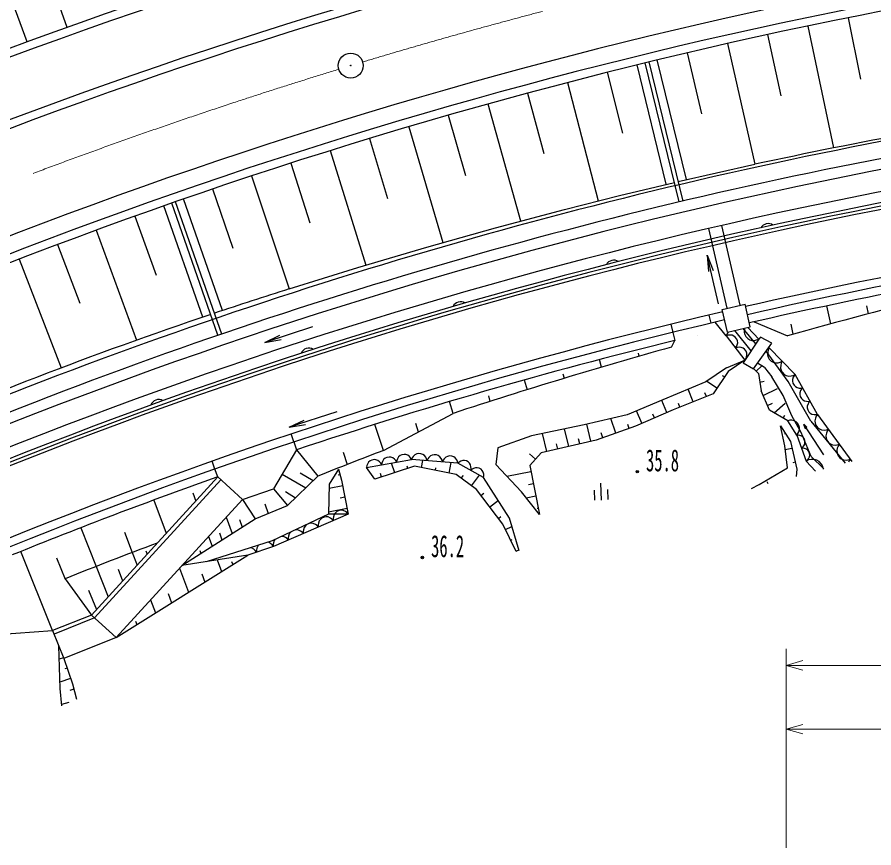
# Model space of a CAD drawing. Units: millimetres, scale not verified. Extents: x 39750 to 680000, y 20000 to 380250.
# Drawn here: x 444946 to 496218, y 262027 to 311751 of the extents above; entities that cross this region are included whole.
import ezdxf
from ezdxf.enums import TextEntityAlignment as Align

# ---------------------------------------------------------------- set-up
doc = ezdxf.new("R2010")
doc.units = ezdxf.units.MM
doc.header["$LTSCALE"] = 1000
doc.linetypes.add('CHAIN', pattern=[18.5, 12, -1.5, 3.5, -1.5])
for name, color, linetype, lineweight in [('M-BGD', 7, 'Continuous', 25), ('M-BMK', 2, 'CHAIN', 13), ('M-BMK-SRVR', 3, 'Continuous', 25), ('M-STR-HTXT', 7, 'Continuous', 13)]:
    doc.layers.add(name, color=color, linetype=linetype, lineweight=lineweight)
doc.styles.add('ＭＳ ゴシック', font='')
doc.styles.get('ＭＳ ゴシック').set_extended_font_data('MS Gothic')

msp = doc.modelspace()

# ---------------------------------------------------------------- linework, layer by layer
at = {"layer": 'M-BGD'}
for p, q in [((445540, 310265), (442955, 317305)), ((447947, 311138), (446683, 314669)), ((494680, 311715), (495420, 308039)), ((492267, 311219), (493799, 303918)), ((489858, 310704), (490657, 307040)), ((487453, 310169), (489091, 302942)), ((485004, 302027), (483259, 309187)), ((485052, 309614), (485911, 305964)), ((483796, 301745), (482054, 308893)), ((484568, 300689), (482540, 309012)), ((484802, 300744), (482773, 309069)), ((480265, 308447), (481182, 304811)), ((477878, 307835), (479725, 300756)), ((475497, 307204), (476473, 303583)), ((473121, 306553), (475069, 299550)), ((470750, 305883), (471784, 302278)), ((468385, 305194), (470432, 298269)), ((466025, 304486), (467117, 300899)), ((463671, 303759), (465815, 296913)), ((461323, 303013), (462472, 299444)), ((458981, 302248), (461221, 295483)), ((456645, 301465), (457852, 297914)), ((456057, 293793), (453731, 300457)), ((456966, 292705), (454202, 300622)), ((457193, 292783), (454429, 300702)), ((457232, 294188), (454901, 300866)), ((451993, 299841), (453257, 296310)), ((449677, 299001), (452096, 292414)), ((487434, 294326), (486332, 299100)), ((488214, 294506), (487111, 299280)), ((447368, 298142), (448689, 294633)), ((486235, 297512), (486322, 296516)), ((486235, 297512), (486594, 296579)), ((486910, 294589), (486235, 297512)), ((445065, 297265), (447577, 290752)), ((487142, 294258), (488506, 294573)), ((488821, 293209), (488506, 294573)), ((493636, 293390), (493400, 294470)), ((495780, 294473), (495881, 293992)), ((486342, 293915), (486461, 293430)), ((487457, 292894), (487142, 294258)), ((484069, 293368), (484191, 292883)), ((487384, 292673), (486717, 293490)), ((489047, 293516), (491057, 292674)), ((491397, 292770), (491261, 293371)), ((462618, 293217), (459768, 292280)), ((484191, 292883), (484314, 292398)), ((487384, 292673), (487462, 292796)), ((487457, 292894), (488821, 293209)), ((487462, 292796), (487500, 292904)), ((487886, 292993), (488863, 291775)), ((488385, 293108), (489134, 292191)), ((488480, 293053), (488464, 292892)), ((488464, 292892), (488498, 292758)), ((488484, 293066), (488480, 293053)), ((488685, 293178), (489326, 292485)), ((459768, 292280), (460665, 292722)), ((459768, 292280), (460752, 292457)), ((484107, 291998), (484314, 292398)), ((487490, 292708), (487384, 292673)), ((487384, 292673), (488496, 291212)), ((487593, 292720), (487490, 292708)), ((487728, 292710), (487593, 292720)), ((487833, 292663), (487728, 292710)), ((487926, 292598), (487833, 292663)), ((488012, 292485), (487926, 292598)), ((488050, 292378), (488012, 292485)), ((488041, 292132), (488067, 292264)), ((488067, 292264), (488050, 292378)), ((489324, 292483), (488395, 291057)), ((488498, 292758), (488555, 292636)), ((488555, 292636), (488671, 292511)), ((488671, 292511), (488788, 292444)), ((488788, 292444), (488919, 292400)), ((488919, 292400), (489080, 292403)), ((489080, 292403), (489202, 292430)), ((489202, 292430), (489324, 292483)), ((489432, 292604), (489324, 292483)), ((490113, 292233), (489432, 292604)), ((487940, 291943), (488003, 292034)), ((488046, 291977), (487940, 291943)), ((488003, 292034), (488041, 292132)), ((488149, 291989), (488046, 291977)), ((488284, 291979), (488149, 291989)), ((488389, 291932), (488284, 291979)), ((488481, 291867), (488389, 291932)), ((488568, 291754), (488481, 291867)), ((488606, 291647), (488568, 291754)), ((489009, 290701), (490113, 292233)), ((491080, 289950), (489765, 291751)), ((489896, 291822), (489866, 291698)), ((489957, 291941), (489896, 291822)), ((491517, 290365), (489925, 291973)), ((479918, 290799), (479796, 291252)), ((482104, 291639), (482154, 291447)), ((488496, 291212), (488559, 291303)), ((488559, 291303), (488597, 291401)), ((488597, 291401), (488623, 291534)), ((488623, 291534), (488606, 291647)), ((489866, 291698), (489855, 291536)), ((489855, 291536), (489894, 291402)), ((489894, 291402), (489956, 291280)), ((489956, 291280), (490077, 291158)), ((487394, 290757), (486156, 289928)), ((487394, 290757), (488496, 291212)), ((488496, 291212), (487494, 290548)), ((488395, 291057), (489009, 290701)), ((489323, 290415), (489020, 290717)), ((489184, 290553), (489517, 290887)), ((489681, 290788), (489256, 291044)), ((489681, 290788), (490110, 290217)), ((490077, 291158), (490198, 291095)), ((490198, 291095), (490331, 291055)), ((490331, 291055), (490494, 291064)), ((490494, 291064), (490616, 291095)), ((490616, 291095), (490737, 291153)), ((490646, 290910), (490635, 290747)), ((490635, 290747), (490674, 290614)), ((490676, 291033), (490646, 290910)), ((490737, 291153), (490676, 291033)), ((477613, 290406), (477688, 290134)), ((487494, 290548), (486597, 289199)), ((487270, 290211), (487166, 290280)), ((489323, 290415), (489471, 289386)), ((490780, 289096), (490110, 290217)), ((490674, 290614), (490736, 290492)), ((490736, 290492), (490857, 290370)), ((490857, 290370), (490978, 290307)), ((490978, 290307), (491111, 290267)), ((491111, 290267), (491274, 290276)), ((491274, 290276), (491396, 290306)), ((491442, 290284), (491392, 290193)), ((491396, 290306), (491517, 290365)), ((491517, 290365), (491442, 290284)), ((492849, 287976), (491517, 290365)), ((475297, 290032), (475464, 289452)), ((486156, 289928), (483596, 288844)), ((486821, 289536), (486194, 289953)), ((489397, 289901), (489655, 289953)), ((492441, 287577), (491080, 289950)), ((491392, 290193), (491347, 290066)), ((491347, 290066), (491348, 289952)), ((491348, 289952), (491371, 289842)), ((491371, 289842), (491439, 289718)), ((491439, 289718), (491521, 289642)), ((486597, 289199), (484209, 288249)), ((485403, 288724), (485102, 289481)), ((486199, 289041), (486106, 289273)), ((489973, 288218), (489471, 289386)), ((489597, 289094), (490445, 289515)), ((491521, 289642), (491618, 289580)), ((491618, 289580), (491749, 289552)), ((491749, 289552), (491852, 289549)), ((491835, 289397), (491791, 289270)), ((491791, 289270), (491792, 289156)), ((491886, 289488), (491835, 289397)), ((491852, 289549), (491961, 289568)), ((491961, 289568), (491886, 289488)), ((471032, 288036), (470818, 288740)), ((473147, 289086), (473245, 288753)), ((483596, 288844), (481460, 287950)), ((483835, 288087), (483521, 288812)), ((491318, 287896), (490780, 289096)), ((491792, 289156), (491814, 289046)), ((491814, 289046), (491883, 288922)), ((491883, 288922), (491965, 288845)), ((491965, 288845), (492062, 288784)), ((492062, 288784), (492192, 288756)), ((492192, 288756), (492296, 288753)), ((492330, 288691), (492279, 288600)), ((492296, 288753), (492405, 288772)), ((492405, 288772), (492330, 288691)), ((484209, 288249), (481962, 287276)), ((482337, 287438), (482015, 288182)), ((484607, 288407), (484519, 288629)), ((489848, 288510), (490148, 288639)), ((491073, 287592), (489973, 288218)), ((490248, 288061), (490903, 288651)), ((492279, 288600), (492235, 288474)), ((492235, 288474), (492236, 288360)), ((492236, 288360), (492258, 288250)), ((492258, 288250), (492327, 288126)), ((464080, 288121), (461225, 287199)), ((461225, 287199), (462124, 287636)), ((466864, 285811), (471032, 288036)), ((481460, 287950), (478885, 287346)), ((480781, 286858), (480476, 287719)), ((483086, 287763), (482990, 287983)), ((490798, 287749), (490896, 287922)), ((491874, 286889), (491318, 287896)), ((492327, 288126), (492409, 288049)), ((492409, 288049), (492505, 287988)), ((492505, 287988), (492636, 287960)), ((492636, 287960), (492739, 287957)), ((492722, 287750), (492688, 287591)), ((492770, 287867), (492722, 287750)), ((492739, 287957), (492849, 287976)), ((492849, 287976), (492770, 287867)), ((492849, 287976), (494908, 285161)), ((461225, 287199), (462210, 287371)), ((466864, 285811), (466361, 287374)), ((468783, 287441), (468945, 286922)), ((478885, 287346), (475738, 286690)), ((479271, 286362), (479032, 287380)), ((481962, 287276), (479600, 286440)), ((481569, 287137), (481486, 287369)), ((490886, 286093), (490631, 287286)), ((490631, 287286), (491223, 286347)), ((491192, 287618), (491073, 287592)), ((491598, 286734), (491073, 287592)), ((491306, 287620), (491192, 287618)), ((491452, 287594), (491306, 287620)), ((491561, 287531), (491452, 287594)), ((491655, 287450), (491561, 287531)), ((491736, 287317), (491655, 287450)), ((491766, 287197), (491736, 287317)), ((491772, 287071), (491766, 287197)), ((493221, 285546), (492017, 287380)), ((492017, 287380), (492102, 287137)), ((492207, 287206), (492017, 287380)), ((492031, 287359), (492195, 287206)), ((492107, 287147), (492032, 287358)), ((492045, 287337), (492183, 287208)), ((492109, 287160), (492045, 287337)), ((492059, 287317), (492169, 287211)), ((492112, 287173), (492059, 287317)), ((492073, 287295), (492157, 287214)), ((492115, 287186), (492073, 287295)), ((492087, 287274), (492144, 287216)), ((492117, 287199), (492087, 287274)), ((492125, 287216), (492101, 287253)), ((492101, 287253), (492131, 287219)), ((492120, 287212), (492101, 287253)), ((492102, 287137), (492207, 287206)), ((492195, 287206), (492107, 287147)), ((492183, 287208), (492109, 287160)), ((492169, 287211), (492112, 287173)), ((492157, 287214), (492115, 287186)), ((492144, 287216), (492117, 287199)), ((492131, 287219), (492120, 287212)), ((492441, 287577), (494505, 285053)), ((492688, 287591), (492706, 287453)), ((492706, 287453), (492749, 287324)), ((492749, 287324), (492851, 287185)), ((492851, 287185), (492961, 287104)), ((461511, 286326), (461352, 286800)), ((475738, 286690), (473715, 285976)), ((476640, 285744), (476386, 286825)), ((477955, 286053), (477709, 287101)), ((479994, 286579), (479893, 286863)), ((490927, 286816), (490875, 286784)), ((491598, 286734), (491677, 286826)), ((491698, 286736), (491598, 286734)), ((491598, 286734), (492166, 285179)), ((491677, 286826), (491729, 286929)), ((491790, 286719), (491698, 286736)), ((491729, 286929), (491772, 287071)), ((491904, 286674), (491790, 286719)), ((492471, 285462), (491874, 286889)), ((491982, 286606), (491904, 286674)), ((492961, 287104), (493087, 287045)), ((493087, 287045), (493249, 287030)), ((493249, 287030), (493374, 287042)), ((493376, 286856), (493342, 286696)), ((493342, 286696), (493360, 286559)), ((493374, 287042), (493503, 287082)), ((493424, 286973), (493376, 286856)), ((493503, 287082), (493424, 286973)), ((461511, 286326), (461669, 285851)), ((479600, 286440), (476311, 285667)), ((477297, 285899), (477222, 286218)), ((478613, 286208), (478541, 286517)), ((491223, 286347), (491601, 284700)), ((492044, 286525), (491982, 286606)), ((492020, 286093), (492077, 286200)), ((492088, 286404), (492044, 286525)), ((492077, 286200), (492093, 286302)), ((492093, 286302), (492088, 286404)), ((493360, 286559), (493404, 286429)), ((493404, 286429), (493505, 286290)), ((493505, 286290), (493615, 286210)), ((493615, 286210), (493741, 286151)), ((493741, 286151), (493903, 286135)), ((493903, 286135), (494028, 286148)), ((494028, 286148), (494157, 286187)), ((494157, 286187), (494079, 286078)), ((461669, 285851), (460298, 283524)), ((461669, 285851), (462951, 284282)), ((464458, 285703), (464700, 284973)), ((468859, 285605), (468752, 285557)), ((468970, 285631), (468859, 285605)), ((469114, 285619), (468970, 285631)), ((469220, 285576), (469114, 285619)), ((473715, 285976), (473603, 284974)), ((475967, 285288), (475614, 285608)), ((476311, 285667), (475623, 284909)), ((491048, 284780), (490886, 286093)), ((491317, 285935), (490917, 285843)), ((491882, 285957), (491961, 286018)), ((491983, 285958), (491882, 285957)), ((491961, 286018), (492020, 286093)), ((492075, 285941), (491983, 285958)), ((492188, 285897), (492075, 285941)), ((492266, 285828), (492188, 285897)), ((492329, 285748), (492266, 285828)), ((492373, 285627), (492329, 285748)), ((492377, 285525), (492373, 285627)), ((494031, 285961), (493996, 285802)), ((493996, 285802), (494015, 285664)), ((494015, 285664), (494058, 285535)), ((494079, 286078), (494031, 285961)), ((456782, 284700), (456616, 285171)), ((465860, 284794), (468548, 285273)), ((465983, 285114), (465914, 285000)), ((466072, 285186), (465983, 285114)), ((466172, 285238), (466072, 285186)), ((466311, 285263), (466172, 285238)), ((466422, 285248), (466311, 285263)), ((466530, 285212), (466422, 285248)), ((466635, 285129), (466530, 285212)), ((466704, 285051), (466635, 285129)), ((466810, 285160), (466774, 285063)), ((466879, 285274), (466810, 285160)), ((466968, 285345), (466879, 285274)), ((467068, 285398), (466968, 285345)), ((467207, 285422), (467068, 285398)), ((467318, 285407), (467207, 285422)), ((467426, 285371), (467318, 285407)), ((467531, 285288), (467426, 285371)), ((467600, 285210), (467531, 285288)), ((467652, 285113), (467600, 285210)), ((467670, 285223), (467652, 285113)), ((467706, 285319), (467670, 285223)), ((467775, 285433), (467706, 285319)), ((467864, 285505), (467775, 285433)), ((467964, 285557), (467864, 285505)), ((468102, 285582), (467964, 285557)), ((468214, 285567), (468102, 285582)), ((468322, 285531), (468214, 285567)), ((468427, 285448), (468322, 285531)), ((468496, 285370), (468427, 285448)), ((468548, 285273), (468496, 285370)), ((468593, 285376), (468548, 285273)), ((471326, 285053), (468548, 285273)), ((468654, 285462), (468593, 285376)), ((468752, 285557), (468654, 285462)), ((469139, 284791), (469223, 285219)), ((469317, 285512), (469220, 285576)), ((469399, 285403), (469317, 285512)), ((469448, 285309), (469399, 285403)), ((469474, 285199), (469448, 285309)), ((469519, 285303), (469474, 285199)), ((469580, 285389), (469519, 285303)), ((469678, 285484), (469580, 285389)), ((469784, 285531), (469678, 285484)), ((469896, 285557), (469784, 285531)), ((470039, 285546), (469896, 285557)), ((470145, 285503), (470039, 285546)), ((470243, 285439), (470145, 285503)), ((470325, 285330), (470243, 285439)), ((470374, 285235), (470325, 285330)), ((470400, 285126), (470374, 285235)), ((470445, 285230), (470400, 285126)), ((470506, 285316), (470445, 285230)), ((470604, 285410), (470506, 285316)), ((470710, 285458), (470604, 285410)), ((470822, 285484), (470710, 285458)), ((470808, 284463), (470930, 285084)), ((470965, 285473), (470822, 285484)), ((471071, 285429), (470965, 285473)), ((471169, 285366), (471071, 285429)), ((471251, 285257), (471169, 285366)), ((471299, 285162), (471251, 285257)), ((471326, 285053), (471299, 285162)), ((471406, 285123), (471326, 285053)), ((471492, 285173), (471406, 285123)), ((471614, 285215), (471492, 285173)), ((471724, 285213), (471614, 285215)), ((471830, 285191), (471724, 285213)), ((471948, 285124), (471830, 285191)), ((472022, 285045), (471948, 285124)), ((491506, 285112), (491361, 285078)), ((492314, 285244), (492166, 285179)), ((492166, 285179), (492245, 285241)), ((492166, 285179), (492724, 284575)), ((492245, 285241), (492304, 285316)), ((492304, 285316), (492362, 285423)), ((492460, 285275), (492314, 285244)), ((492362, 285423), (492377, 285525)), ((492655, 285279), (492460, 285275)), ((493223, 284709), (492471, 285462)), ((492812, 285226), (492655, 285279)), ((492954, 285145), (492812, 285226)), ((493093, 284994), (492954, 285145)), ((494058, 285535), (494159, 285396)), ((494159, 285396), (494270, 285315)), ((494270, 285315), (494395, 285256)), ((494395, 285256), (494558, 285241)), ((494558, 285241), (494683, 285253)), ((494683, 285253), (494812, 285293)), ((494733, 285184), (494701, 285106)), ((494812, 285293), (494733, 285184)), ((456949, 284228), (456782, 284700)), ((464183, 284701), (463625, 283797)), ((464183, 284701), (464361, 284028)), ((465878, 284904), (465860, 284794)), ((466358, 284093), (465860, 284794)), ((465914, 285000), (465878, 284904)), ((468722, 284873), (466358, 284093)), ((466756, 284954), (466704, 285051)), ((466774, 285063), (466756, 284954)), ((467540, 284483), (467350, 285060)), ((468328, 284743), (468282, 284882)), ((471225, 284382), (468722, 284873)), ((469974, 284627), (470004, 284784)), ((472853, 284189), (471326, 285053)), ((472080, 284951), (472022, 285045)), ((472107, 284825), (472080, 284951)), ((472089, 284621), (472110, 284725)), ((472169, 284691), (472089, 284621)), ((472110, 284725), (472107, 284825)), ((472256, 284741), (472169, 284691)), ((472377, 284783), (472256, 284741)), ((472487, 284781), (472377, 284783)), ((472593, 284759), (472487, 284781)), ((472712, 284692), (472593, 284759)), ((472785, 284613), (472712, 284692)), ((472843, 284519), (472785, 284613)), ((473603, 284974), (475123, 283328)), ((475623, 284909), (476201, 281982)), ((489347, 283782), (491048, 284780)), ((491601, 284700), (491574, 284265)), ((493162, 284846), (493093, 284994)), ((493198, 284702), (493162, 284846)), ((449392, 275962), (456949, 284228)), ((449576, 275794), (457134, 284060)), ((456949, 284228), (458425, 282879)), ((460813, 284398), (462217, 283571)), ((461124, 282512), (462951, 284282)), ((461882, 284475), (462670, 284010)), ((464272, 284365), (464166, 284337)), ((466752, 284223), (466684, 284430)), ((472442, 283473), (471225, 284382)), ((471529, 284154), (471653, 284320)), ((472138, 283700), (472607, 284328)), ((472870, 284393), (472843, 284519)), ((472853, 284189), (472874, 284293)), ((474408, 281765), (472853, 284189)), ((472874, 284293), (472870, 284393)), ((475695, 284543), (474261, 284260)), ((463625, 283797), (463578, 282001)), ((464428, 283692), (463618, 283530)), ((464361, 284028), (464763, 282009)), ((475839, 283812), (475544, 283753)), ((479854, 283847), (479906, 282848)), ((488900, 283547), (489347, 283782)), ((489886, 283812), (489827, 283943)), ((455452, 283277), (455631, 282787)), ((458425, 282879), (460298, 283524)), ((460298, 283524), (461124, 282512)), ((460997, 283350), (461614, 282986)), ((474016, 281405), (472442, 283473)), ((472704, 283128), (472871, 283256)), ((476201, 281982), (475123, 283328)), ((475984, 283080), (475412, 282967)), ((479475, 283429), (479507, 282829)), ((480274, 283471), (480306, 282871)), ((450868, 274613), (458425, 282879)), ((453126, 282846), (453872, 280863)), ((458425, 282879), (459183, 281724)), ((459183, 281724), (461124, 282512)), ((459772, 282617), (459976, 282046)), ((464562, 283018), (464273, 282961)), ((473229, 282439), (473730, 282821)), ((463578, 282001), (460201, 280395)), ((464763, 282009), (460285, 280059)), ((464763, 282009), (463578, 282001)), ((464696, 282345), (463582, 282123)), ((463991, 282080), (463916, 281984)), ((464082, 282160), (463991, 282080)), ((464221, 282220), (464082, 282160)), ((464341, 282232), (464221, 282220)), ((464463, 282221), (464341, 282232)), ((464593, 282161), (464463, 282221)), ((464685, 282097), (464593, 282161)), ((464763, 282009), (464685, 282097)), ((476128, 282348), (476071, 282337)), ((454808, 278923), (459183, 281724)), ((457460, 281823), (457810, 280845)), ((458246, 281675), (458405, 281226)), ((463021, 281594), (462976, 281457)), ((463096, 281690), (463021, 281594)), ((463186, 281770), (463096, 281690)), ((463325, 281830), (463186, 281770)), ((463445, 281842), (463325, 281830)), ((463567, 281832), (463445, 281842)), ((463697, 281771), (463567, 281832)), ((463789, 281707), (463697, 281771)), ((463868, 281619), (463789, 281707)), ((463872, 281847), (463859, 281737)), ((463859, 281737), (463868, 281619)), ((463916, 281984), (463872, 281847)), ((473754, 281750), (473887, 281852)), ((474986, 279808), (474408, 281765)), ((448763, 281192), (449678, 278874)), ((461654, 281063), (461591, 281056)), ((461776, 281052), (461654, 281063)), ((461906, 280991), (461776, 281052)), ((461998, 280927), (461906, 280991)), ((462081, 281067), (462067, 280958)), ((462125, 281204), (462081, 281067)), ((462200, 281301), (462125, 281204)), ((462291, 281380), (462200, 281301)), ((462430, 281440), (462291, 281380)), ((462550, 281453), (462430, 281440)), ((462671, 281442), (462550, 281453)), ((462802, 281381), (462671, 281442)), ((462893, 281317), (462802, 281381)), ((462972, 281229), (462893, 281317)), ((462976, 281457), (462963, 281348)), ((462963, 281348), (462972, 281229)), ((474819, 279763), (474016, 281405)), ((474173, 281083), (474554, 281269)), ((451365, 280931), (451837, 279707)), ((456408, 280672), (456624, 280085)), ((457051, 280876), (457201, 280455)), ((460377, 280479), (460334, 280424)), ((460880, 280662), (460780, 280671)), ((461011, 280602), (460880, 280662)), ((461102, 280538), (461011, 280602)), ((461181, 280449), (461102, 280538)), ((461185, 280678), (461172, 280568)), ((461172, 280568), (461181, 280449)), ((461230, 280814), (461185, 280678)), ((461316, 280926), (461230, 280814)), ((462076, 280839), (461998, 280927)), ((462067, 280958), (462076, 280839)), ((474488, 280438), (474570, 280478)), ((460201, 280395), (456268, 279155)), ((460285, 280059), (458747, 279550)), ((458967, 279985), (458924, 279993)), ((459103, 279906), (458967, 279985)), ((459300, 279972), (459274, 279854)), ((459362, 280116), (459300, 279972)), ((459382, 280137), (459362, 280116)), ((460115, 280242), (459980, 280321)), ((460209, 280163), (460115, 280242)), ((460285, 280059), (460209, 280163)), ((460290, 280288), (460276, 280178)), ((460276, 280178), (460285, 280059)), ((460334, 280424), (460290, 280288)), ((447070, 275036), (445160, 279765)), ((450868, 274613), (458747, 279550)), ((451837, 279707), (452127, 278954)), ((452656, 279802), (452728, 279611)), ((458747, 279550), (454808, 278923)), ((455884, 279836), (455949, 279653)), ((459196, 279828), (459103, 279906)), ((459273, 279724), (459196, 279828)), ((459274, 279854), (459273, 279724)), ((474804, 279793), (474967, 279873)), ((447305, 279397), (447815, 278119)), ((456927, 279260), (457181, 278568)), ((457784, 279160), (457846, 278986)), ((449678, 278874), (450395, 277060)), ((450983, 278714), (451259, 278005)), ((454662, 278763), (455202, 277329)), ((456000, 278436), (456178, 277940)), ((447814, 278139), (449392, 275962)), ((449222, 277450), (449687, 276285)), ((452931, 276870), (453230, 276093)), ((453994, 277249), (454192, 276696)), ((449392, 275962), (447070, 275036)), ((449392, 275962), (450868, 274613)), ((449576, 275794), (447153, 274827)), ((452035, 275603), (452110, 275391)), ((442083, 274678), (447070, 275036)), ((447070, 275036), (447737, 273363)), ((450868, 274613), (447737, 273363)), ((447525, 271565), (447434, 274123)), ((447721, 273405), (447463, 273320)), ((447750, 273368), (448253, 271853)), ((447943, 272787), (447806, 272742)), ((448149, 272164), (447511, 271953)), ((448253, 271853), (448501, 270929)), ((447612, 270530), (447525, 271565)), ((448342, 271519), (448104, 271455)), ((448041, 270723), (447606, 270606))]:
    msp.add_line(p, q, dxfattribs=at)
for points in [[(484516, 301914), (486797, 302434), (489091, 302942)], [(484516, 301914), (486797, 302434), (489091, 302942)], [(461221, 295483), (465328, 296764), (469463, 297991), (473576, 299146), (477704, 300242), (480987, 301069), (484283, 301860)]]:
    msp.add_lwpolyline(points, dxfattribs=at)
for centre, radius in [((482062, 284540), 75), ((482062, 284540), 65.7), ((482062, 284540), 56.3), ((482062, 284540), 46.9), ((482062, 284540), 37.5), ((482062, 284540), 28.2), ((482062, 284539), 18.8), ((482062, 284540), 9.4), ((469200, 279404), 75), ((469200, 279404), 65.7), ((469200, 279404), 56.3), ((469200, 279404), 46.9), ((469200, 279404), 37.5), ((469200, 279404), 28.2), ((469200, 279404), 18.8), ((469200, 279404), 9.4)]:
    msp.add_circle(centre, radius, dxfattribs=at)
for centre, radius, start, end in [((554994, 12228), 317500, 92.87811, 111.28589), ((554994, 12228), 317000, 92.60742, 111.28589), ((554994, 12228), 313500, 92.40784, 111.28589), ((554994, 12228), 313000, 92.40692, 111.28589), ((554994, 12228), 307000, 92.39532, 111.28589), ((554994, 12228), 306000, 92.39331, 111.28589), ((554994, 12228), 305500, 92.39233, 111.28589), ((552636, 13649), 294350, 93.55493, 112.10083), ((552636, 13649), 293050, 93.55298, 112.10083), ((552636, 13649), 292400, 93.552, 112.10083), ((552636, 13649), 292200, 93.5517, 112.10083), ((552636, 13649), 292000, 93.55139, 112.10083), ((552636, 13649), 296000, 100.52747, 112.10083), ((560987, -31951), 342524, 100.50824, 102.11658), ((552636, 13649), 295000, 100.52765, 112.10083), ((552636, 13649), 288000, 91.90161, 102.85925), ((552636, 13649), 287500, 91.89972, 102.85925), ((489889, 298891), 500, 54.9557, 149.8568), ((552636, 13649), 287000, 98.65613, 102.85876), ((480650, 296704), 500, 56.2116, 152.3263), ((568845, 17322), 286129, 101.97729, 105.77521), ((538067, 51826), 255487, 107.5047, 108.55725), ((471485, 294219), 500, 57.4193, 154.8445), ((538067, 51826), 255487, 108.61108, 113.58545), ((552636, 13649), 288000, 103.1377, 112.10083), ((552636, 13649), 287500, 103.13794, 112.10083), ((552636, 13649), 287000, 103.77185, 108.479), ((485929, 292399), 426, 130.9925, 131.5487), ((485365, 293036), 426, 311.5487, 312.0911), ((462403, 291436), 500, 58.5812, 157.4093), ((564143, 4309), 298614, 105.54675, 108.16827), ((453415, 288359), 500, 59.6992, 160.0187), ((573621, 6798), 298740, 110.93799, 111.74365), ((552636, 13649), 287000, 109.47546, 112.10083), ((554056, 11527), 287000, 110.54553, 111.72662)]:
    msp.add_arc(centre, radius, start, end, dxfattribs=at)
at = {"layer": 'M-BMK'}
msp.add_line((457210, 306402), (457922, 306638), dxfattribs=at)
for start, end in [(104.69043, 106.75507), (107.03607, 108.24829), (108.38696, 111.21667)]:
    msp.add_arc((554995, 12228), 310000, start, end, dxfattribs=at)
at = {"layer": 'M-BMK-SRVR'}
for radius in [746, 22.5]:
    msp.add_circle((464910, 308851), radius, dxfattribs=at)
at = {"layer": 'M-STR-HTXT'}
for p, q in [((490960, 262027), (490960, 273950)), ((490960, 272950), (548460, 272950)), ((548460, 272950), (490960, 272950)), ((490960, 272950), (548460, 272950)), ((490960, 269132), (508460, 269132)), ((508460, 269132), (490960, 269132))]:
    msp.add_line(p, q, dxfattribs=at)
for points in [[(491960, 272663), (490960, 272950), (491960, 273235)], [(491960, 268844), (490960, 269132), (491960, 269417)]]:
    msp.add_lwpolyline(points, dxfattribs=at)

# ---------------------------------------------------------------- texts
at = {"layer": 'M-BGD', "style": 'ＭＳ ゴシック', "width": 0.55}
for s, p in [('35.8', (482583, 284166)), ('36.2', (469720, 279031))]:
    msp.add_text(s, height=1320, dxfattribs=at).set_placement(p, align=Align.BOTTOM_LEFT)

doc.saveas('drawing.dxf')
